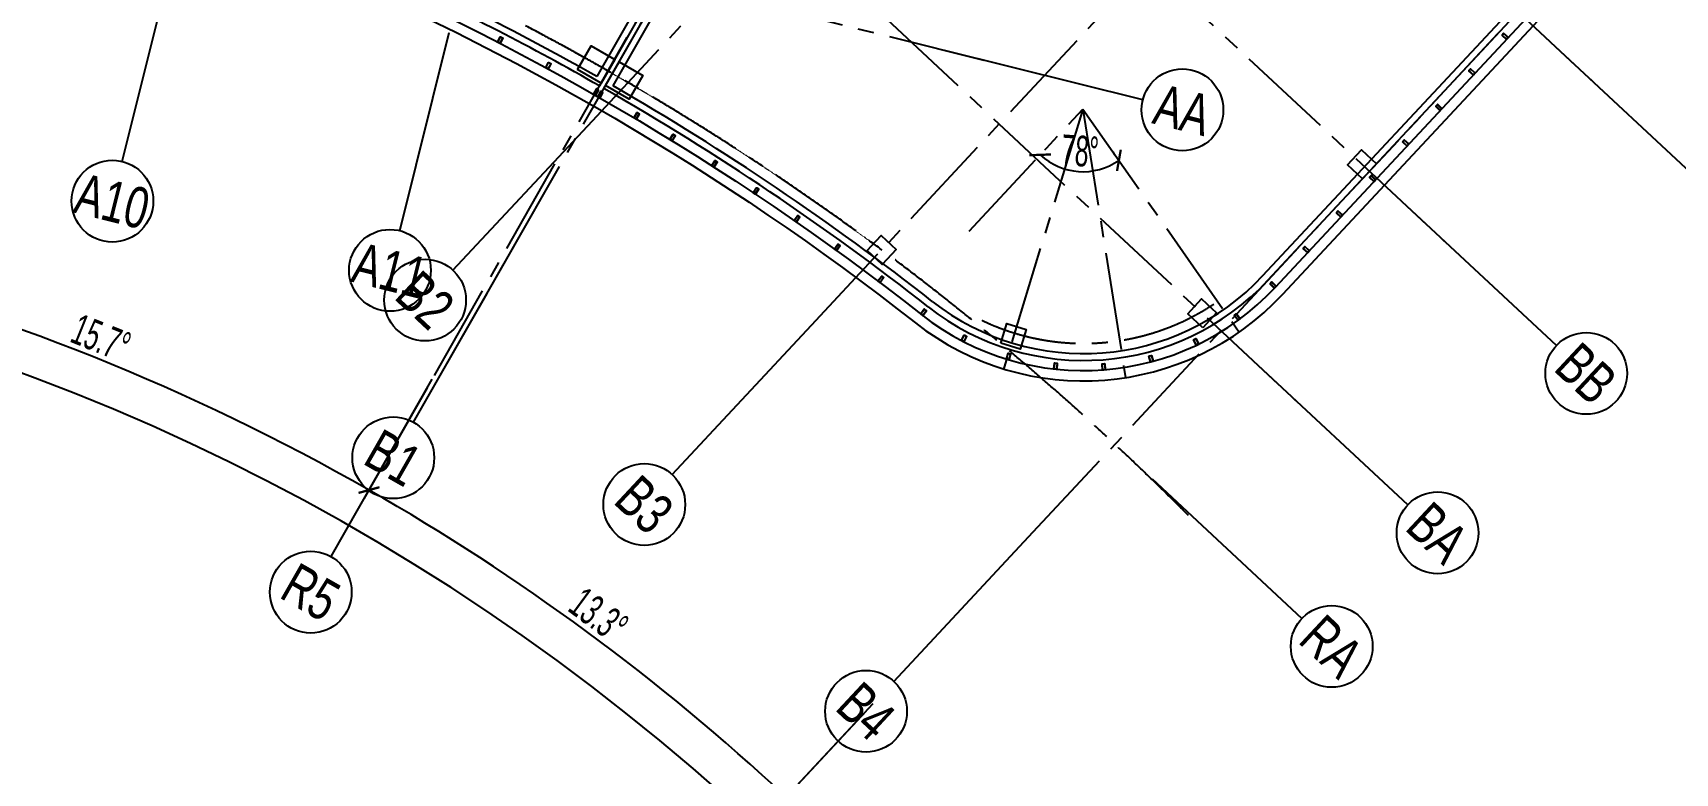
# Model space of a CAD drawing. Extents: x 138868 to 1251000, y -188972 to 132579.
# Drawn here: x 940955 to 989172, y 31586 to 53320 of the extents above; entities that cross this region are included whole.
import ezdxf
from ezdxf.enums import TextEntityAlignment as Align

# ---------------------------------------------------------------- set-up
doc = ezdxf.new("R2010")
doc.units = 0
doc.linetypes.add('CENTER2', pattern=[28.575000000000003, 19.05, -3.175, 3.175, -3.175])
doc.linetypes.add('DASHDOT', pattern=[1, 0.5, -0.25, 0, -0.25])
doc.layers.get('0').update_dxf_attribs({"color": 8})
doc.layers.get('Defpoints').update_dxf_attribs({"color": 8})
for name, color, linetype in [('#幕墙线-平面', 8, 'Continuous'), ('#标注', 8, 'Continuous'), ('#轴线', 8, 'CENTER2'), ('A-FLOR-UNDR', 8, 'Continuous')]:
    doc.layers.add(name, color=color, linetype=linetype)
doc.layers.add('DOTE', color=8, linetype='DASHDOT', lineweight=5)
doc.styles.add('JHZX', font='jrs.shx', dxfattribs={"width": 0.6, "bigfont": 'jhz.shx'})
doc.dimstyles.new('JZBZ-300', dxfattribs={"dimscale": 300, "dimtxt": 3, "dimasz": 1.5, "dimexe": 1, "dimexo": 1, "dimgap": 0.5, "dimtad": 1, "dimdec": 0, "dimdsep": 46, "dimtxsty": 'JHZX', "dimblk1": 'ARCHTICK', "dimblk2": 'ARCHTICK', "dimsah": 1, "dimcen": 0, "dimclrd": 1, "dimclre": 1, "dimclrt": 2, "dimadec": 1, "dimazin": 2, "dimtfac": 1, "dimtdec": 0, "dimtix": 1, "dimtmove": 0, "dimatfit": 3, "dimfxl": 1, "dimtolj": 1, "dimlwd": -1, "dimlwe": -1, "dimarcsym": 1})

# ---------------------------------------------------------------- blocks, each defined once
blk = doc.blocks.new('*U3166')
blk.add_line((-8.960830237663566e-17, -20), (0, 0))
blk.add_circle((0, -24), 4)
at = {"style": 'JHZX', "width": 0.75}
blk.add_attdef('AXES', text='', height=4, dxfattribs=at).set_placement((0, -24), align=Align.MIDDLE_CENTER)
blk = doc.blocks.new('*U3167')
blk.add_line((20, 4.898587196589413e-16), (0, 0))
blk.add_circle((24, 0), 4)
at = {"style": 'JHZX', "width": 0.75}
blk.add_attdef('AXES', text='', height=4, dxfattribs=at).set_placement((23.99999999999997, 0), align=Align.MIDDLE_CENTER)
blk = doc.blocks.new('_ARCHTICK')
at = {"color": 0, "linetype": 'ByBlock', "const_width": 0.15}
blk.add_lwpolyline([(-0.5, -0.5), (0.5, 0.5)], dxfattribs=at)
blk = doc.blocks.new('*D3312')
at = {"layer": '#标注', "ltscale": 300, "transparency": 16777216}
for p, q in [((970668.4143553602, 49884.98924236212), (970736.0075604717, 49957.47408053272)), ((972725.694111013, 49741.13022776527), (972668.8466580287, 49822.31680443315))]:
    blk.add_line(p, q, dxfattribs=at)
blk.add_arc((971785.8797772196, 51083.32419527968), 1839.405778985884, 226.9999999995468, 305.0000000000023, dxfattribs=at)
at = {"layer": 'Defpoints', "color": 0, "ltscale": 300, "transparency": 16777216}
for p in [(971785.8797772196, 51083.32419527968), (970463.8148473398, 49665.58313187798), (971248.0895739314, 49324.29170069241), (972897.7670419182, 49495.38461447856)]:
    blk.add_point(p, dxfattribs=at)
at = {"layer": '#标注', "ltscale": 300, "transparency": 16777216, "xscale": 450, "yscale": 450, "zscale": 450}
for p, rotation in [((970531.4080524511, 49738.06797004859), 136.9999999995469), ((972840.9195889339, 49576.57119114646), 35.00000000000227)]:
    blk.add_blockref('_ARCHTICK', p, dxfattribs=dict(at, rotation=rotation))
at = {"layer": '#标注', "ltscale": 300, "transparency": 16777216, "insert": (971699.4232005347, 49846.93754647944), "char_height": 900, "attachment_point": 5, "rotation": 355.99999999977257, "style": 'JHZX'}
blk.add_mtext('\\A1;78°', dxfattribs=at)
blk = doc.blocks.new('*D3313')
at = {"layer": '#标注', "ltscale": 300, "transparency": 16777216}
for p, q in [((885865.4873800408, 43882.58102705257), (888189.371615831, 39511.99044240067)), ((965422.2780310122, 33408.73083333987), (962046.3861483024, 29788.53001069803))]:
    blk.add_line(p, q, dxfattribs=at)
blk.add_arc((918301.9844985469, -17121.59754685307), 64441.50561969092, 46.99999999366496, 117.9999999999995, dxfattribs=at)
at = {"layer": 'Defpoints', "color": 0, "ltscale": 300, "transparency": 16777216}
for p in [(885724.6459112052, 44147.46530491023), (939636.2096071369, 43685.95531912455), (965626.8775390553, 33628.13694380299), (918301.9844985469, -17121.59754685307)]:
    blk.add_point(p, dxfattribs=at)
at = {"layer": '#标注', "ltscale": 300, "transparency": 16777216, "xscale": 450, "yscale": 450, "zscale": 450}
for p, rotation in [((888048.5301469953, 39776.8747202583), 207.9999999999994), ((962250.9856563454, 30007.93612116115), 316.999999993665)]:
    blk.add_blockref('_ARCHTICK', p, dxfattribs=dict(at, rotation=rotation))
at = {"layer": '#标注', "ltscale": 300, "transparency": 16777216, "insert": (926791.6045669094, 47363.46897533594), "char_height": 900, "attachment_point": 5, "rotation": 352.4999999968323, "style": 'JHZX'}
blk.add_mtext('\\A1;71°', dxfattribs=at)
blk = doc.blocks.new('*D3316')
at = {"layer": '#标注', "ltscale": 300, "transparency": 16777216}
for p, q in [((952533.9699596894, 42893.46156487265), (950675.9999483553, 39636.09338841646)), ((965422.278031012, 33408.7308333398), (962864.7841804739, 30666.15445255005))]:
    blk.add_line(p, q, dxfattribs=at)
blk.add_arc((918301.9844985469, -17121.59754685307), 65641.50561969024, 46.99999999366501, 60.29999991711363, dxfattribs=at)
at = {"layer": 'Defpoints', "color": 0, "ltscale": 300, "transparency": 16777216}
for p in [(952682.6075605962, 43154.05101898906), (959224.528416511, 34202.39936786634), (965626.8775390552, 33628.13694380294), (918301.9844985469, -17121.59754685307)]:
    blk.add_point(p, dxfattribs=at)
at = {"layer": '#标注', "ltscale": 300, "transparency": 16777216, "xscale": 450, "yscale": 450, "zscale": 450}
for p, rotation in [((950824.637549262, 39896.68284253293), 150.2999999171136), ((963069.3836885169, 30885.56056301319), 316.999999993665)]:
    blk.add_blockref('_ARCHTICK', p, dxfattribs=dict(at, rotation=rotation))
at = {"layer": '#标注', "ltscale": 300, "transparency": 16777216, "insert": (957564.4019011805, 36230.06265660119), "char_height": 900, "attachment_point": 5, "rotation": 323.6499999553893, "style": 'JHZX'}
blk.add_mtext('\\A1;13.3°', dxfattribs=at)
blk = doc.blocks.new('*D3317')
at = {"layer": '#标注', "ltscale": 300, "transparency": 16777216}
for p, q in [((935016.7325078989, 49917.59507790703), (934109.5253994002, 46278.98610437213)), ((952533.9699596895, 42893.4615648727), (950675.9999483558, 39636.09338841744))]:
    blk.add_line(p, q, dxfattribs=at)
blk.add_arc((918301.984498547, -17121.59754685313), 65641.50561969138, 60.2999999171137, 75.99999999999903, dxfattribs=at)
at = {"layer": 'Defpoints', "color": 0, "ltscale": 300, "transparency": 16777216}
for p in [(935089.3090765788, 50208.68379578978), (952682.6075605963, 43154.05101898912), (945488.3185499639, 42625.4567810779), (918301.984498547, -17121.59754685313)]:
    blk.add_point(p, dxfattribs=at)
at = {"layer": '#标注', "ltscale": 300, "transparency": 16777216, "xscale": 450, "yscale": 450, "zscale": 450}
for p, rotation in [((934182.1019680802, 46570.07482225494), 165.999999999999), ((950824.6375492625, 39896.68284253392), 330.2999999171137)]:
    blk.add_blockref('_ARCHTICK', p, dxfattribs=dict(at, rotation=rotation))
at = {"layer": '#标注', "ltscale": 300, "transparency": 16777216, "insert": (942955.6123609969, 44361.21061919798), "char_height": 900, "attachment_point": 5, "rotation": 338.14999995855635, "style": 'JHZX'}
blk.add_mtext('\\A1;15.7°', dxfattribs=at)
blk = doc.blocks.new('*D3321')
at = {"layer": '#标注', "ltscale": 300, "transparency": 16777216}
for p, q in [((856190.8966844945, 99692.36909648811), (854993.744198457, 101943.8854600338)), ((1008530.367629015, 79636.49725693116), (1010269.463448736, 81501.44919732175))]:
    blk.add_line(p, q, dxfattribs=at)
blk.add_arc((918301.9844985469, -17121.59754685307), 134550.0001244242, 46.99999999366509, 117.9999999999995, dxfattribs=at)
at = {"layer": 'Defpoints', "color": 0, "ltscale": 300, "transparency": 16777216}
for p in [(962846.5674255192, 109840.9271025278), (856331.73815333, 99427.48481863044), (1008325.768120972, 79417.09114646802), (918301.9844985469, -17121.59754685307)]:
    blk.add_point(p, dxfattribs=at)
at = {"layer": '#标注', "ltscale": 300, "transparency": 16777216, "xscale": 450, "yscale": 450, "zscale": 450}
for p, rotation in [((855134.5856672928, 101679.0011821761), 207.9999999999995), ((1010064.863940693, 81282.04308685866), 316.9999999936651)]:
    blk.add_blockref('_ARCHTICK', p, dxfattribs=dict(at, rotation=rotation))
at = {"layer": '#标注', "ltscale": 300, "transparency": 16777216, "insert": (935942.5994007356, 116872.1755902018), "char_height": 900, "attachment_point": 5, "rotation": 352.4999999968323, "style": 'JHZX'}
blk.add_mtext('\\A1;71°', dxfattribs=at)
blk = doc.blocks.new('*D3322')
at = {"layer": '#标注', "ltscale": 300, "transparency": 16777216}
for p, q in [((983851.1665590641, 97798.35182484554), (984520.0357641303, 98971.00437009812)), ((1008530.367629015, 79636.49725693121), (1009451.065416566, 80623.82475547062))]:
    blk.add_line(p, q, dxfattribs=at)
blk.add_arc((918301.984498547, -17121.59754685324), 133350.0001244263, 46.9999999936651, 60.29999991711377, dxfattribs=at)
at = {"layer": 'Defpoints', "color": 0, "ltscale": 300, "transparency": 16777216}
for p in [(983702.5289581575, 97537.76237072912), (1001435.684510989, 87142.54036943044), (1008325.768120972, 79417.09114646813), (918301.984498547, -17121.59754685324)]:
    blk.add_point(p, dxfattribs=at)
at = {"layer": '#标注', "ltscale": 300, "transparency": 16777216, "xscale": 450, "yscale": 450, "zscale": 450}
for p, rotation in [((984371.3981632235, 98710.41491598164), 150.2999999171138), ((1009246.465908523, 80404.41864500754), 316.9999999936651)]:
    blk.add_blockref('_ARCHTICK', p, dxfattribs=dict(at, rotation=rotation))
at = {"layer": '#标注', "ltscale": 300, "transparency": 16777216, "insert": (997696.3274677793, 90763.25235255435), "char_height": 900, "attachment_point": 5, "rotation": 323.6499999553894, "style": 'JHZX'}
blk.add_mtext('\\A1;13.3°', dxfattribs=at)
blk = doc.blocks.new('*D3323')
at = {"layer": '#标注', "ltscale": 300, "transparency": 16777216}
for p, q in [((950308.2513160052, 111248.5271582598), (950634.8458755462, 112558.4263906632)), ((983851.1665590642, 97798.35182484554), (984520.0357641302, 98971.00437009783))]:
    blk.add_line(p, q, dxfattribs=at)
blk.add_arc((918301.984498547, -17121.59754685313), 133350.0001244259, 60.29999991711373, 75.99999999999903, dxfattribs=at)
at = {"layer": 'Defpoints', "color": 0, "ltscale": 300, "transparency": 16777216}
for p in [(950235.6747473254, 110957.4384403771), (973530.7245299395, 104253.8893017246), (983702.5289581575, 97537.76237072906), (918301.984498547, -17121.59754685313)]:
    blk.add_point(p, dxfattribs=at)
at = {"layer": '#标注', "ltscale": 300, "transparency": 16777216, "xscale": 450, "yscale": 450, "zscale": 450}
for p, rotation in [((950562.2693068662, 112267.3376727804), 165.999999999999), ((984371.3981632236, 98710.41491598135), 330.2999999171137)]:
    blk.add_blockref('_ARCHTICK', p, dxfattribs=dict(at, rotation=rotation))
at = {"layer": '#标注', "ltscale": 300, "transparency": 16777216, "insert": (968155.2211414808, 107205.6212330961), "char_height": 900, "attachment_point": 5, "rotation": 338.14999995855635, "style": 'JHZX'}
blk.add_mtext('\\A1;15.7°', dxfattribs=at)
blk = doc.blocks.new('*D3324')
at = {"layer": '#标注', "ltscale": 300, "transparency": 16777216}
for p, q in [((918301.9844985479, 115178.402575583), (918301.9844985479, 116528.4025775726)), ((950308.251316005, 111248.5271582598), (950634.845875546, 112558.426390663))]:
    blk.add_line(p, q, dxfattribs=at)
blk.add_arc((918301.9844985468, -17121.59754685307), 133350.0001244257, 75.999999999999, 89.99999999999955, dxfattribs=at)
at = {"layer": 'Defpoints', "color": 0, "ltscale": 300, "transparency": 16777216}
for p in [(918301.9844985479, 114878.402575583), (939928.4105648552, 114463.0528831376), (950235.6747473251, 110957.4384403771), (918301.9844985468, -17121.59754685307)]:
    blk.add_point(p, dxfattribs=at)
at = {"layer": '#标注', "ltscale": 300, "transparency": 16777216, "xscale": 450, "yscale": 450, "zscale": 450}
for p, rotation in [((918301.9844985479, 116228.4025775727), 179.9999999999995), ((950562.2693068661, 112267.3376727802), 345.999999999999)]:
    blk.add_blockref('_ARCHTICK', p, dxfattribs=dict(at, rotation=rotation))
at = {"layer": '#标注', "ltscale": 300, "transparency": 16777216, "insert": (934626.3830628317, 115829.9595890001), "char_height": 900, "attachment_point": 5, "rotation": 352.9999999999993, "style": 'JHZX'}
blk.add_mtext('\\A1;14°', dxfattribs=at)
blk = doc.blocks.new('LZ')
at = {"layer": '#幕墙线-平面', "ltscale": 250}
for points in [[(-32.49999999988358, -9.730402962304652e-05, -0.414213562373095), (-40.00002245465294, 7.499880241084611), (-40.00051645992789, 172.4998802403279, -0.414213562373095), (-32.50053891458083, 179.9999026951264), (32.49946108506992, 180.0000973032147, -0.414213562373095), (39.99948353983928, 172.5001197580132), (39.9999775448814, 7.500119758740766, -0.4142135623730949), (32.49999999976717, 9.730400051921606e-05)], [(-32.50001796381548, 5.999902695941273, -0.4142135623730951), (-34.00002245488577, 7.499898204987403), (-34.00051645981148, 172.4998982042016, -0.4142135623730951), (-32.50052095076535, 173.9999026951555), (32.49947904876899, 174.0000973032147, -0.4142135623730951), (33.99948353983928, 172.5001017941977), (33.9999775448814, 7.500101794925286, -0.4142135623730951), (32.49998203583527, 6.000097303971415)]]:
    blk.add_lwpolyline(points, format="xyb", close=True, dxfattribs=at)

msp = doc.modelspace()

# ---------------------------------------------------------------- linework, layer by layer
at = {"layer": '#幕墙线-平面', "ltscale": 500}
msp.add_lwpolyline([(998285.7021367988, 80237.03399766423, 0.2860734634963688), (866144.3737756913, 97576.69969902467, 0.4324632496480859), (862392.3873621444, 86538.52766009257), (877125.2731387713, 58829.99946906487, 0.3897332674103929), (887336.5475836261, 55231.04394336417, -0.2739152575343032), (966866.7564053421, 44807.51845885115, 0.3893999561442285), (977654.2845651237, 45646.6890394357), (999058.200471947, 68599.57872991194, 0.4327152502695922)], format="xyb", close=True, dxfattribs=at)
at = {"layer": '#幕墙线-平面'}
msp.add_lwpolyline([(998095.2647136045, 80005.22893333831, 0.2860734634963688), (866268.5585628813, 97303.60971636232, 0.432463249648085), (862657.2716399438, 86679.36912903795), (877390.1574166291, 58970.84093790059, 0.3897332674103919), (887218.5090697727, 55506.8462443829, -0.2739152575343032), (967051.8826010546, 45043.58686347376, 0.3893999561442295), (977434.8784545485, 45851.28854735848), (998838.7943614612, 68804.17823793064, 0.4327152502695888), (998095.264720533, 80005.2289276463)], format="xyb", dxfattribs=at)
at = {"layer": '#轴线', "ltscale": 150}
for p, q in [((952745.3693168194, 43264.08391604212), (983702.5291539761, 97537.76253941789)), ((952875.7442229558, 43189.90568447707), (983832.8238810343, 97463.44373896456)), ((957381.6092632669, 50739.31081747235), (991074.1798688145, 86870.1692951644)), ((963817.5218375158, 44737.72524892306), (997510.0924430634, 80868.58372661471)), ((970326.5697787753, 38667.93984730629), (1008325.768293952, 79417.09133196459)), ((971618.5189392027, 66006.5272813965), (986757.5405612579, 51889.16122946714)), ((968884.2783892399, 52509.78770952835), (918301.9845453799, 65121.3700128441)), ((967253.7294348029, 61325.86359103344), (982392.7510563405, 47208.49753958709)), ((962888.9399304036, 56645.19990067015), (978027.9615514227, 42527.83384970686)), ((968444.0878128854, 47499.69105737185), (971785.8797772196, 51083.32419527957)), ((971785.8797772201, 51083.32419527968), (969449.1201128641, 43440.12772835192)), ((971785.8797772198, 51083.32419527957), (976370.1478826485, 44536.31083813979)), ((971785.8797772203, 51083.32419527957), (973036.1709036056, 43189.29670227581))]:
    msp.add_line(p, q, dxfattribs=at)
for centre, radius, start, end in [((918301.984570557, -17121.59760285966), 79799.99999986478, 44.8455156965567, 120.0000000000624), ((971803.4549816053, 51102.17180669151), 6900.000410768814, 244.3204493214083, 305.3327808240189)]:
    msp.add_arc(centre, radius, start, end, dxfattribs=at)
at = {"layer": 'A-FLOR-UNDR'}
for p, q in [((980432.5047341108, 91804.80002826109), (957591.8548529202, 51760.87797038612)), ((977069.2050295605, 46191.78890976234), (998473.1209360266, 69144.67859986145)), ((977215.4757698842, 46055.38923774991), (998619.3916763503, 69008.27892784897)), ((957722.0846827817, 51686.44521827862), (961158.8040306345, 57711.6556398758)), ((957994.5912851314, 51760.53378520004), (961309.1060402847, 57571.49674840097)), ((960081.135173952, 56528.71732038533), (957517.0953496671, 52033.4769742905))]:
    msp.add_line(p, q, dxfattribs=at)
for points in [[(956946.0009079305, 52243.24050154671), (957342.3678426074, 52938.14571313612), (958037.2728590018, 52541.77888979629), (957640.9061196472, 51846.87356679718), (956946.0009079308, 52243.24050154659)], [(957771.2008478865, 51772.55476593709), (958167.5677825634, 52467.45997752663), (958862.4727989577, 52071.09315418679), (958466.1060596032, 51376.18783118768), (957771.2008478867, 51772.55476593709)]]:
    msp.add_lwpolyline(points, dxfattribs=at)
for points in [[(979994.0893434389, 49035.08751638822), (979555.2771224675, 49444.28653242515), (979964.4760044187, 49883.09860960633), (980403.2883404065, 49473.89971691003)], [(965452.8627807894, 46931.2965430484), (965862.0617968268, 47370.10876401939), (966300.8738740077, 46960.90988206799), (965891.6749813107, 46522.09754608053)], [(975300.1914380372, 44661.32164887089), (974861.3792170659, 45070.52066490782), (975270.578099017, 45509.332742089), (975709.3904350048, 45100.1338493927)], [(969371.4494998571, 44212.16984439042), (969546.8725226906, 44785.95269796782), (970120.6551882508, 44610.52973261668), (969945.2323266952, 44036.74682973203)]]:
    msp.add_lwpolyline(points, close=True, dxfattribs=at)
for centre, radius, start, end in [((918297.9306524238, -17129.19640140707), 79308.6049935667, 60.30017600665981, 65.19589841729933), ((918297.9306524238, -17129.19640140707), 79508.6049935667, 60.44430044908911, 64.01673944527359), ((918301.9878013674, -17121.59187444596), 79300.00004220557, 51.89625433767631, 60.1916220299161), ((918301.9878013672, -17121.59187444678), 79500.00004220633, 51.89625433767631, 60.04775359689398), ((971803.4583778998, 51102.17710221367), 7400.000000002372, 231.8962543376763, 316.9999999941356), ((971803.4583779005, 51102.17710221367), 7200.000000002388, 231.8962543376763, 316.9999999941356)]:
    msp.add_arc(centre, radius, start, end, dxfattribs=at)
at = {"layer": 'DOTE'}
msp.add_arc((918302.0295580053, -17121.52540944569), 79799.92169779107, 53.40344859618556, 61.39162553830703, dxfattribs=at)

# ---------------------------------------------------------------- block references
at = {"layer": '#幕墙线-平面'}
for p, rotation in [((954634.2299722866, 53028.51812626724), 332.6190451665788), ((956046.6188759655, 52278.78138892754), 331.5659601091464), ((958635.9841372771, 50806.57781357388), 329.4597899942816), ((959688.7684423602, 50170.31702408916), 328.4067049368492), ((960918.5072513963, 49398.31500954786), 327.3536198794168), ((962133.8499079309, 48603.84230635851), 326.3005348219844), ((963334.385859984, 47787.16729343473), 325.2474497645521), ((964519.7095573917, 46948.56584979873), 324.1943647071196), ((965795.2245890233, 46008.86924818938), 323.1412796496873)]:
    msp.add_blockref('LZ', p, dxfattribs=dict(at, rotation=rotation))
at = {"layer": '#幕墙线-平面', "ltscale": 300, "xscale": -1}
for p, rotation in [((984245.0745604062, 53154.3294911955), 46.99999999999935), ((983272.16929191, 52111.01632344222), 46.99999999999935), ((957443.579471915, 51500.49755920959), 330.4468705665765), ((957573.4226962056, 51426.36674511479), 330.4468705665765), ((982299.2640234139, 51067.70315568894), 46.99999999999935), ((981326.358754918, 50024.38998793554), 46.99999999999935), ((980353.4534864218, 48981.07682018238), 46.99999999999935), ((979380.5482179257, 47937.76365242898), 46.99999999999935), ((978407.6429494298, 46894.45048467582), 46.99999999999935), ((977434.9128842019, 45851.32560044387), 46.99999999999935), ((967051.6342901355, 45043.77335787588), 322.8463068193653)]:
    msp.add_blockref('LZ', p, dxfattribs=dict(at, rotation=rotation))
at = {"layer": '#幕墙线-平面', "ltscale": 300}
for p, rotation in [((976368.71305585, 44901.99710101658), 36.36240971259767), ((968252.1156960698, 44270.54681471013), 332.534596616713), ((969574.3810164789, 43732.38225206733), 343.1725654660272), ((975145.5891676422, 44165.80783993204), 25.72444086328358), ((970973.2674920955, 43447.56072483165), 353.8105343153413), ((972400.6904488152, 43425.8725559169), 4.44850316465535), ((973807.5843127822, 43668.06324436958), 15.08647201396946)]:
    msp.add_blockref('LZ', p, dxfattribs=dict(at, rotation=rotation))
at = {"layer": '#标注'}
for p, xscale, yscale, zscale, rotation, values in [((945032.0701931024, 55364.97021248518), 300, 300, 300, 346.0000000000009, {'AXES': 'A10'}), ((953182.5542938211, 53332.82628944766), 300, 300, 300, 346.0000000000009, {'AXES': 'A11'}), ((957381.6092647007, 50739.3108161366), 300.0000000000001, 300.0000000000001, 300.0000000000001, 316.9999999928823, {'AXES': 'B2'}), ((955105.3082365822, 47098.74749620876), 300.0000000000001, 300.0000000000001, 300.0000000000001, 330.299999916928, {'AXES': 'B1'}), ((963817.5218385607, 44737.72524795023), 300.0000000000001, 300.0000000000001, 300.0000000000001, 316.9999999928823, {'AXES': 'B3'}), ((952682.6075606127, 43154.05101897969), 300.0000000000001, 300.0000000000001, 300.0000000000001, 330.299999916928, {'AXES': 'R5'}), ((970326.5697817612, 38667.93984452047), 300.0000000000001, 300.0000000000001, 300.0000000000001, 316.9999999928823, {'AXES': 'B4'}), ((965626.8775391108, 33628.13694374991), 300.0000000000001, 300.0000000000001, 300.0000000000001, 316.9999999928823, {'AXES': 'R6'})]:
    msp.add_blockref('*U3166', p, dxfattribs=dict(at, xscale=xscale, yscale=yscale, zscale=zscale, rotation=rotation)).add_auto_attribs(values)
at = {"layer": '#标注', "xscale": 300, "yscale": 300}
for p, rotation, values in [((967719.9235177091, 52800.09398424957), 345.9999999999856, {'AXES': 'AA'}), ((985660.5099800183, 52912.15879150771), 317.0000000589019, {'AXES': 'BC'}), ((981295.7204756187, 48231.49510114483), 317.0000000589019, {'AXES': 'BB'}), ((976930.9309712187, 43550.83141078189), 317.0000000589019, {'AXES': 'BA'}), ((973822.4841717575, 40217.43027116195), 317.0000000589019, {'AXES': 'RA'})]:
    msp.add_blockref('*U3167', p, dxfattribs=dict(at, rotation=rotation)).add_auto_attribs(values)

# ---------------------------------------------------------------- dimensions: what is measured, and where the dimension line sits
at = {"layer": '#标注', "ltscale": 300}
for base, center, p1, p2, picture, middle in [((962846.5674255192, 109840.9271025278), (918301.9844985469, -17121.59754685307), (1008325.768120972, 79417.09114646801), (856331.73815333, 99427.48481863044), '*D3321', (935942.5994007356, 116872.1755902018)), ((939928.4105648552, 114463.0528831376), (918301.9844985469, -17121.59754685307), (950235.6747473252, 110957.4384403771), (918301.9844985479, 114878.402575583), '*D3324', (934626.3830628317, 115829.9595890001)), ((973530.7245299395, 104253.8893017246), (918301.9844985469, -17121.59754685307), (983702.5289581574, 97537.76237072906), (950235.6747473252, 110957.4384403771), '*D3323', (968155.2211414808, 107205.6212330961)), ((1001435.684510989, 87142.54036943044), (918301.9844985469, -17121.59754685318), (1008325.768120972, 79417.09114646801), (983702.5289581574, 97537.76237072906), '*D3322', (997696.3274677792, 90763.25235255435)), ((939636.2096071369, 43685.95531912455), (918301.9844985469, -17121.59754685307), (965626.8775390552, 33628.13694380299), (885724.6459112051, 44147.46530491026), '*D3313', (926791.6045669093, 47363.46897533593)), ((971248.0895739314, 49324.29170069241), (971785.8797772198, 51083.32419527968), (970463.8148473399, 49665.583131878), (972897.7670419184, 49495.38461447856), '*D3312', (971699.4232005345, 49846.93754647943)), ((945488.3185499639, 42625.4567810779), (918301.9844985469, -17121.59754685318), (952682.6075605962, 43154.05101898912), (935089.3090765788, 50208.68379578978), '*D3317', (942955.612360997, 44361.21061919798)), ((959224.528416511, 34202.39936786634), (918301.9844985469, -17121.59754685307), (965626.8775390552, 33628.13694380299), (952682.6075605962, 43154.05101898912), '*D3316', (957564.4019011805, 36230.06265660108))]:
    dim = msp.add_angular_dim_3p(base=base, center=center, p1=p1, p2=p2, dimstyle='JZBZ-300', override={"dimclrd": 256, "dimclre": 256, "dimclrt": 256}, dxfattribs=at)
    dim.commit()
    dim.dimension.update_dxf_attribs({"geometry": picture, "text_midpoint": middle})

doc.saveas('drawing.dxf')
